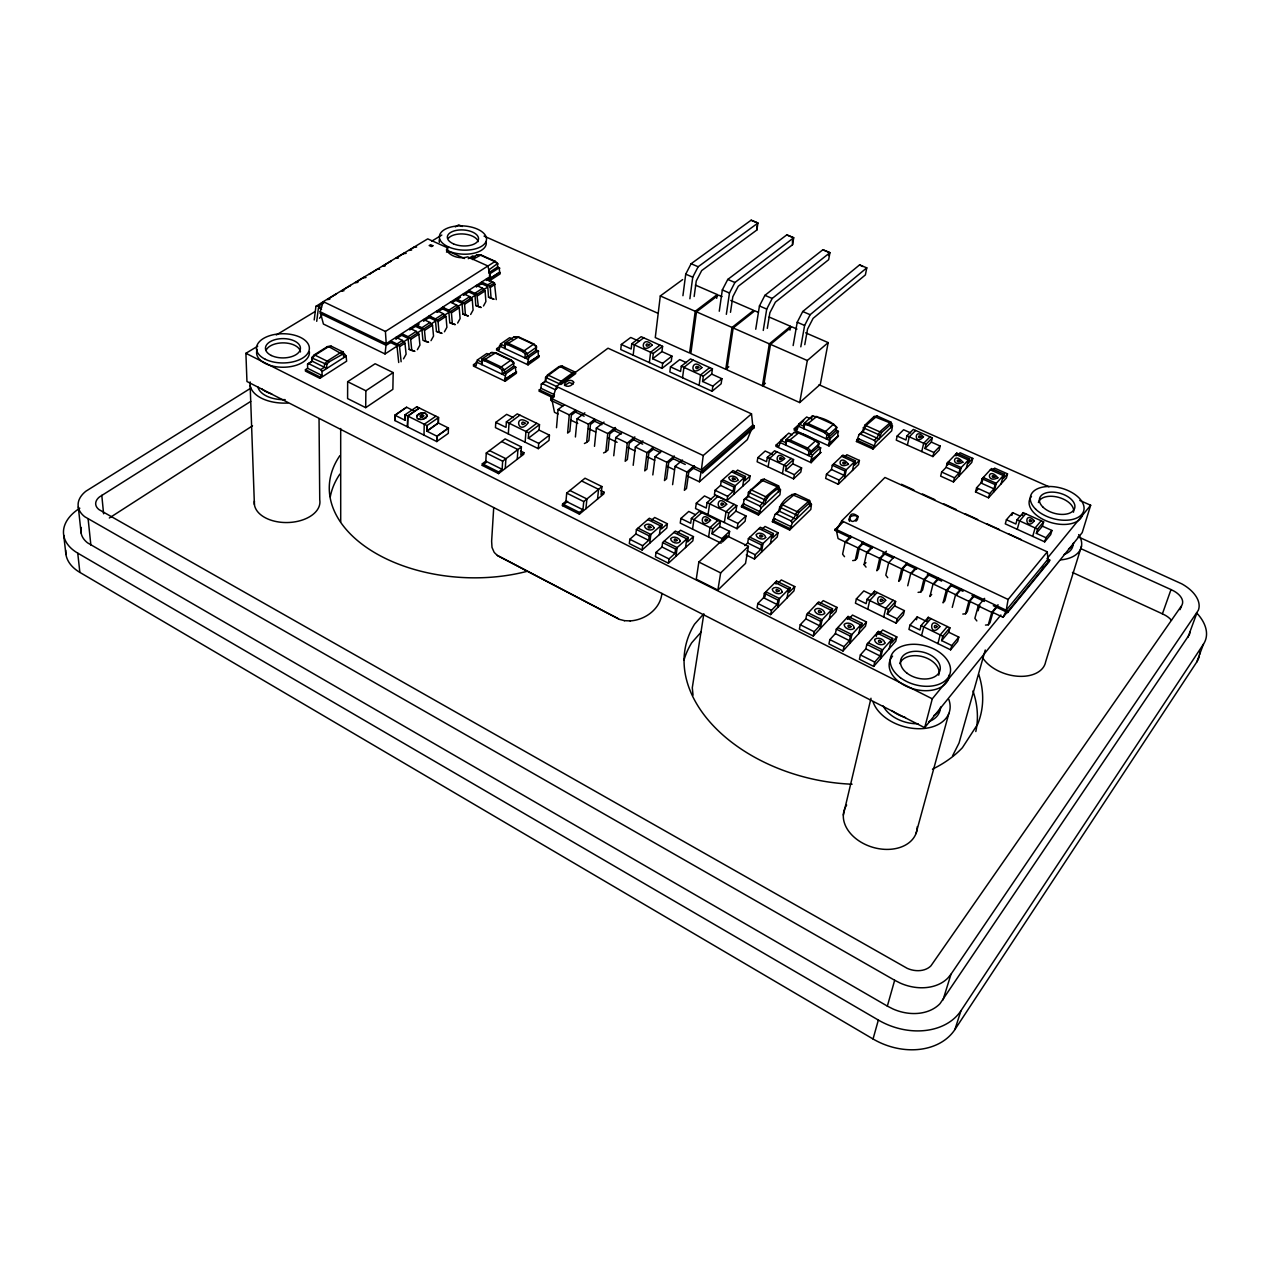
<?xml version="1.0" encoding="UTF-8"?>
<svg xmlns="http://www.w3.org/2000/svg" width="1270" height="1270" viewBox="0 0 1270 1270"><rect width="100%" height="100%" fill="white"/><g stroke="black" fill="none" stroke-linecap="round" stroke-linejoin="round"><path stroke-width="1.5" d="M343.741 357.616L343.408 352.139L331.359 346.234L329.533 346.377M343.392 355.171L344.821 354.266L346.123 356.108L346.631 361.188L319.897 378.333L305.451 371.11L305.435 369.681L307.61 368.3L307.562 364.045L312.134 361.172L326.771 368.459L326.739 364.411L328.866 361.998L343.741 353.584M347.647 381.698L347.599 398.574L365.697 407.654L392.859 389.35L393.192 372.586L375.126 363.744L347.647 381.698L365.871 390.763L393.192 372.586M365.697 407.654L365.871 390.763M395.97 338.995L396.002 337.328L402.399 340.408L404.971 343.17L406.098 354.187L403.527 358.823M437.086 436.277L426.752 431.117L438.245 422.958L448.532 428.053L437.086 436.277L436.88 441.595L394.811 420.497L394.922 415.211L406.527 407.21L413.322 410.575M394.954 420.576L395.065 415.274L406.67 407.273M394.922 415.211L405.098 420.291L405.098 414.719L416.814 406.749M405.098 420.291L405.241 414.782M407.416 426.815L407.702 416.02L419.275 407.972M409.877 329.994L409.924 328.343L416.29 331.375L418.862 334.105L419.925 345.075L417.385 349.679M407.559 426.895L407.845 416.084L419.417 408.035M423.593 321.135L423.64 319.484L429.974 322.485L432.514 325.199L433.53 336.106L431.006 340.662M424.005 435.134L424.228 424.259L435.88 416.195M438.245 422.958L438.452 417.465L438.372 423.021L426.895 431.197L426.942 425.609L438.594 417.528L416.687 406.686M426.895 431.197L427.085 425.688L405.098 414.719M437.07 312.404L437.134 310.769L443.452 313.722L445.976 316.42L446.913 327.279L444.436 331.787M463.423 295.354L463.502 293.735L469.757 296.624L472.25 299.276L473.091 310.023L470.662 314.468M468.725 291.925L468.805 290.322L476.806 294.402L478.361 306.562L475.805 305.53L474.964 294.799L468.725 291.925L463.852 295.084M476.314 287.036L476.393 285.417L482.616 288.258L485.092 290.894L485.886 301.593L483.489 305.991M476.742 362.426L473.519 364.665L473.44 366.077L505.19 381.254L516.366 373.253L516.461 371.84L504.65 379.524L516.461 371.84M489.728 354.87L486.807 353.489L477.345 360.013L476.044 365.871L473.519 364.665M482.013 360.569L484.584 360.728L499.808 367.967L502.285 370.205L502.031 374.19L504.269 372.84L504.46 369.84L501.348 366.998L485.156 359.315L481.901 359.124L481.79 364.553L481.901 359.124L491.363 352.568L493.109 352.6M486.41 280.495L486.505 278.892L494.443 282.908L496.237 299.609M499.634 272.272L489.14 279.067L499.634 272.272L499.158 267.811L490.363 273.463L488.775 272.748L488.934 269.859L497.634 263.477L495.252 261.334L481.028 254.952L472.535 259.54M489.728 279.337L489.648 280.702L500.142 273.891L500.221 272.542M489.093 281.241L490.363 276.384L487.902 265.986L467.646 256.858C460.486 259.191 450.263 256.746 446.405 249.968L447.596 247.825L427.736 238.871L323.263 301.641L320.167 311.769L323.421 324.041L385.032 353.949L398.145 345.408M523.875 452.644L523.748 454.247L498.57 473.599L482.251 465.407L482.346 463.788L485.807 461.169L486.283 453.041L505.127 438.912L521.399 446.913L520.811 454.993L523.875 452.644L520.636 451.041M497.634 263.477L497.427 267.144L488.775 272.748M501.38 345.392L496.665 348.663L496.57 350.06L528.066 364.887L538.94 357.124L539.051 355.727L527.542 363.188L539.051 355.727M512.588 339.042L509.683 337.693L500.475 344.043L499.158 349.837L496.665 348.663M513.477 417.655L506.666 414.353L495.776 422.37L495.459 427.625L538.289 448.643L549.005 440.388L549.434 435.134L539.067 430.086L528.304 438.277L538.718 443.373L549.434 435.134M493.712 507.619L491.633 541.211L491.998 547.386L494.03 552.053M505.158 344.535L507.714 344.678L522.827 351.742L525.256 353.949L524.97 357.918L527.193 356.568L527.415 353.6L524.319 350.806L508.27 343.281L505.031 343.122L504.904 348.488L505.031 343.122L514.239 336.756L515.938 336.788M498.57 473.599L498.665 471.964L502.126 469.328L502.65 461.2L521.399 446.913M504.65 379.524L506 373.65L515.366 366.982L515.826 371.538M505.19 381.254L505.285 379.825M539.067 430.086L539.496 424.64L517.255 413.877L506.381 421.91L506.016 427.371L495.776 422.37M505.269 468.455L505.92 458.708L489.569 450.596M508.317 433.943L509.048 423.212L519.906 415.147M506 373.65L504.269 372.84L513.651 366.189L513.731 362.331L511.143 359.997L495.792 352.742L491.363 352.568M517.239 459.248L517.938 449.548L501.65 441.531M527.542 363.188L528.892 357.378L538.004 350.901L538.417 355.425M528.066 364.887L528.177 363.49M525.145 442.198L525.939 431.451L536.734 423.307M528.304 438.277L528.717 432.816L539.496 424.64M538.734 351.282L536.115 350.06L536.385 346.297L533.844 343.995L518.62 336.915L514.239 336.756M528.892 357.378L527.193 356.568L536.321 350.107L536.385 346.297M552.371 398.939L556.689 386.239L608.012 348.202L751.507 413.861L703.231 455.533L545.274 381.19L541.306 384.096L540.972 388.287L538.972 391.096L552.498 397.526M538.289 448.643L538.718 443.373M545.274 381.19L545.576 377.396L547.608 374.872L558.879 366.649L562.499 366.204L575.183 372.126L575.707 373.57L560.975 384.508L545.576 377.396M553.99 395.891L550.862 398.224L550.688 400.256L562.848 406.051M556.514 427.704L558.07 409.511L564.293 404.812M575.469 410.131L569.278 414.877L567.626 433.07L569.849 431.34L571.325 415.195L576.04 411.591M604.044 492.189L603.869 493.808L579.422 514.159L562.435 505.635L562.578 504L565.96 501.253L566.706 493.093L585.01 478.219L601.932 486.553L601.059 494.665L604.044 492.189L600.662 490.522M575.405 436.975L577.12 418.767L584.835 412.814M579.422 514.159L579.58 512.524L582.93 509.73L583.755 501.586L601.932 486.553M584.422 443.516L586.629 442.389L588.439 424.18L594.582 419.386M585.914 508.746L586.915 498.967L569.897 490.506M594.487 446.326L596.344 428.101L604.012 422.084M597.551 499.062L598.567 489.331L581.628 480.965M603.567 452.93L605.822 451.803L607.758 433.562L615.394 427.498M638.921 341.17L630.73 337.455L621.316 344.472L620.76 349.552L662.035 368.395L671.274 361.172L671.925 356.108L661.94 351.584L652.653 358.743L662.67 363.315L671.925 356.108M613.743 455.771L615.76 437.531L621.84 432.657M661.94 351.584L662.591 346.329L641.175 336.677L631.777 343.71L631.19 348.98L621.316 344.472M633.174 355.219L634.349 344.868L643.731 337.82M634.841 436.912L627.285 443.055L625.189 461.296L627.364 459.518L629.237 443.325L633.825 439.579M633.19 465.312L635.349 447.056L642.89 440.881M649.367 362.617L650.621 352.266L659.94 345.138M667.385 523.748L661.511 528.955L662.099 524.542L649.351 518.239L636.429 529.526L635.873 533.956L629.825 539.274L629.317 543.56L642.112 549.989L666.813 528.003L667.385 523.748L654.685 517.477L651.732 520.065M652.653 358.743L653.288 353.473L662.591 346.329M682.657 279.59L660.305 295.958L655.272 337.582L689.594 353.028L695.23 311.293L717.232 294.561L695.389 285.099M652.986 447.643L646.986 452.628L644.731 470.884L646.89 469.075L648.891 452.866L653.463 449.088M662.035 368.395L662.67 363.315M314.214 319.945L315.928 306.403L316.69 305.689L321.516 307.61M642.112 549.989L642.652 545.703L648.684 540.353L649.256 535.908L662.099 524.542M652.812 474.932L655.13 456.66L661.098 451.66M316.722 321.31L318.452 307.769L321.532 309.261M686.419 362.664L679.704 359.616L670.481 366.855L669.83 371.951L712.105 391.255L721.138 383.794L721.9 378.714L711.676 374.094L702.58 381.476L712.851 386.144L721.9 378.714M703.231 455.533L701.373 469.948L752.713 425.18L751.507 413.861M649.732 543.211L650.843 534.495L638.032 528.114M682.927 295.704L685.721 274.145L691.118 263.731L751.126 220.202L757.952 223.028L756.872 229.997L701.691 270.573L696.246 280.988L694.166 296.497M674.306 455.993L666.861 462.28L664.464 480.568L666.591 478.726L668.75 462.518L673.275 458.676M693.452 536.607L687.641 541.909L688.292 537.48L675.37 531.098L662.591 542.576L662.003 547.005L656.019 552.402L655.447 556.689L668.417 563.213L692.833 540.861L693.452 536.607L680.593 530.257L677.672 532.892M689.88 298.752L692.737 277.177L698.151 266.748L757.952 223.028L751.126 220.202M711.676 374.094L712.438 368.824L690.499 358.918L681.292 366.189L680.593 371.459L670.481 366.855M659.416 534.575L660.575 525.891L647.811 519.573M682.53 377.746L683.927 367.379L693.102 360.108M385.032 353.949L386.223 343.646L385.413 331.454L323.263 301.641M672.608 484.648L675.084 466.36L682.498 460.042M722.011 296.624L718.487 295.1L696.484 311.849L690.832 353.584L725.757 369.3L728.805 366.792M668.417 563.213L669.004 558.927L674.957 553.482L675.577 549.037L688.292 537.48M694.309 465.661L686.943 472.043L684.371 490.331L686.498 488.474L688.784 472.25L694.769 467.074M699.135 385.318L700.58 374.952L709.708 367.586M695.277 514.604L688.769 511.429L680.895 518.462L680.244 523.081L721.154 543.195M675.942 556.323L677.164 547.592L664.194 541.131M702.58 381.476L703.326 376.19L712.438 368.824M716.693 298.323L717.232 294.561M719.264 311.229L722.328 289.941L727.773 279.432L786.765 234.887L793.718 237.76L792.543 244.745L738.267 286.258L732.806 296.767L730.488 312.309M685.514 547.561L686.784 538.861L673.846 532.463M719.725 526.526L729.615 531.352L721.884 538.559L711.946 533.686L719.725 526.526L720.471 521.732L699.23 511.397L691.372 518.462L690.674 523.256L680.895 518.462M712.105 391.255L712.851 386.144M692.547 529.13L693.912 519.7L701.77 512.635M711.073 499.126L704.469 495.951L696.309 503.222L695.531 508.524L737.076 528.717L745.077 521.24L745.966 515.953L735.901 511.111L727.853 518.525L737.949 523.431L745.966 515.953M692.356 467.836L702.691 472.773L702.993 470.71L754.285 425.91L752.713 425.18M726.345 314.325L729.472 293.021L734.917 282.496L793.718 237.76L786.765 234.887M725.757 369.3L732.028 327.454L753.666 310.34L730.806 300.434M758.38 312.372L754.809 310.832L733.171 327.962L726.885 369.808L762.397 385.778L765.413 383.222M735.901 511.111L736.79 505.635L715.216 495.252L707.072 502.571L706.247 508.048L696.309 503.222M698.849 562.023L696.262 579.199L717.883 590.09L745.506 563.42L748.411 546.37L726.9 535.845L698.849 562.023L720.646 572.897L748.411 546.37M708.025 514.588L709.66 503.809L717.788 496.491M750.094 475.996L744.76 480.838L745.474 476.488L732.965 470.583L721.233 481.028L720.55 485.394L715.058 490.299L714.423 494.506L726.98 500.555L749.395 480.171L750.094 475.996L737.632 470.106L734.949 472.519M708.596 537.019L710.041 527.59L717.836 520.446M711.946 533.686L712.692 528.892L720.471 521.732M703.85 613.775L692.293 687.737L693.039 695.166M726.98 500.555L727.646 496.332L733.107 491.379L733.806 487.029L745.474 476.488M721.392 541.639L721.884 538.559M724.329 522.526L726.043 511.731L734.108 504.349M755.745 329.232L759.444 305.959L764.921 295.338L822.865 249.761L829.929 252.682L828.659 259.699L775.367 302.165L769.858 312.785L767.302 328.358M727.853 518.525L728.742 513.032L736.79 505.635M717.883 590.09L720.646 572.897M733.885 494.268L735.266 485.727L722.693 479.727M729.615 531.352L728.869 535.972L722.439 541.988M763.254 330.438L766.715 309.086L772.192 298.45L829.929 252.682L822.865 249.761M742.68 486.267L744.077 477.742L731.568 471.821M737.076 528.717L737.949 523.431M702.691 472.773L753.951 427.926L754.285 425.91M778.018 488.902L779.161 487.839L780.478 489.76L779.923 494.792L758.412 515.001L741.394 506.825L743.394 503.761L744.093 499.507L747.792 496.11L748.443 492.252L762.508 479.346L764.397 479.203L778.558 485.87L778.573 491.553L778.558 485.87L765.731 496.697L762.81 503.111L759.778 505.952L745.506 499.126L744.093 499.507M762.397 385.778L769.334 343.852L790.591 326.327L769.128 317.024M796.957 329.073L791.75 326.819L770.509 344.36L763.556 386.302L799.703 402.558L820.341 384.286L828.167 342.598L805.625 332.835M772.16 454.247L765.191 451.025L757.841 457.629L757.142 461.772L793.607 478.853L800.814 472.091L801.592 467.931L792.782 463.836L785.527 470.551L794.369 474.694L801.592 467.931M744.855 545.64L747.649 542.973L748.411 538.575L760.333 527.256L773.382 533.559L772.589 537.94L778.018 532.717L765.016 526.447L762.302 529.034M686.864 475.79L699.389 481.79L701.072 471.995M792.782 463.836L793.559 459.55L774.636 450.771L767.318 457.39L766.572 461.693L757.841 457.629M789.94 330.105L790.591 326.327M758.412 515.001L761.111 507.889L780.478 489.76M768.112 466.916L769.572 458.454L776.907 451.818M746.268 554.974L754.459 559.006L755.206 554.752L760.762 549.386L761.524 544.973L773.382 533.559M779.288 487.521C773.843 491.76 765.35 496.427 764.921 504.317L747.792 496.11M793.147 345.567L797.227 322.247L802.735 311.531L859.584 264.89L866.775 267.859L865.394 274.891L813.102 318.357L807.561 329.073L804.767 344.678M785.749 436.372L776.192 444.976L775.954 446.389L811.165 462.677L820.817 452.469L810.72 460.931L820.817 452.469M1047.274 551.847L1008.11 599.472L1006.237 610.267L1047.94 559.229L1047.274 551.847L884.936 477.472L841.74 520.811L836.819 529.733M792.226 434.832L788.749 433.149L780.764 440.357L778.986 446.262L776.192 444.976M761.476 552.212L763 543.544L749.887 537.162M800.814 346.837L804.624 325.438L810.133 314.706L866.775 267.859L865.822 267.764M786.543 441.182L785.844 445.151L786.178 439.611L794.163 432.403C803.053 432.514 811.689 437.864 818.706 442.849L818.515 446.786L808.276 455.501L809.038 451.533L806.418 449.199L789.511 441.42L786.543 441.182L786.178 439.611L789.94 439.912L807.895 448.167L811.212 451.12L810.641 454.12L812.546 454.993L820.404 447.659L820.102 452.136M794.782 586.597L789.257 592.233L790.099 587.788L776.542 581.088L764.35 593.28L763.54 597.741L757.825 603.472L757.063 607.774L770.668 614.616L793.956 590.867L794.782 586.597L781.304 579.945L778.51 582.739M810.133 502.46L811.451 504.396L810.816 509.429L789.638 530.019L772.366 521.716L775.129 514.366L778.764 510.905C780.082 503.222 787.733 495.316 795.226 493.728L809.593 500.507L809.577 506.206M782.431 473.615L783.939 465.153L791.21 458.454M770.43 543.544L771.969 534.908L758.92 528.59M785.527 470.551L786.305 466.249L793.559 459.55M795.449 428.8L803.672 420.211L794.369 428.593L794.115 429.99L829.008 445.929L838.422 435.975L828.58 444.214L838.422 435.975M799.703 402.558L807.307 360.521L828.167 342.598M764.921 597.011L765.873 591.772L779.494 598.551L777.859 607.298M778.018 532.717L777.24 536.94L754.459 559.006M828.548 255.54L829.072 252.619M810.117 418.656L806.704 416.989L798.925 424.005L797.147 429.863L794.369 428.593M793.607 478.853L794.369 474.694M804.688 424.767L807.625 424.99L824.389 432.594L826.96 434.896L826.199 438.848L828.532 437.467L829.104 434.499L825.833 431.594L808.037 423.513L804.307 423.228L803.958 428.704L804.307 423.228L812.07 416.211L813.737 416.211M776.002 584.057L776.542 581.088M770.668 614.616L771.461 610.314L777.145 604.536L777.986 600.091L790.099 587.788M789.638 530.019L792.385 522.875L811.451 504.396M811.53 419.179L812.07 416.211C820.69 417.02 831.04 420.814 836.771 427.371L836.2 430.339L828.532 437.467L830.421 438.325L838.073 431.181L837.724 435.658M810.355 502.174L798.782 512.493L796.131 519.224L778.764 510.905M810.72 460.931L812.546 454.993M811.165 462.677L811.435 461.264M787.003 597.98L788.654 589.248L775.097 582.549M828.58 444.214L830.421 438.325M829.008 445.929L829.294 444.532M859.409 460.439L854.583 465.122L855.472 460.851L842.899 455.089L832.31 465.217L831.453 469.503L826.484 474.266L825.659 478.409L838.295 484.267L858.552 464.566L859.409 460.439L846.899 454.723L844.471 457.041M836.978 607.409L831.564 613.188L832.501 608.743L818.674 601.917L806.736 614.41L805.847 618.871L800.243 624.745L799.386 629.063L813.276 636.032L836.073 611.695L836.978 607.409L823.23 600.631L820.499 603.488M661.892 593.408C660.4 608.997 645.001 620.109 630.111 620.903M838.295 484.267L839.137 480.123L844.074 475.329L844.947 471.043L855.472 460.851M844.534 478.203L846.264 469.773L833.628 463.947M850.789 537.893L834.819 530.304L842.105 521.906M813.276 636.032L814.149 631.73L819.721 625.808L820.642 621.347L832.501 608.743M891.238 424.085L892.461 425.91L891.683 430.832L872.982 449.008L856.44 441.515L859.123 434.531L862.33 431.483L864.918 425.148L874.03 416.512L877.125 415.973L890.889 422.1L891.667 423.608L890.81 427.514M852.487 470.471L854.234 462.058L841.645 456.295M820.309 628.523L822.119 619.776L808.228 612.854M850.694 536.194L845.201 541.798L842.597 554.18L844.518 556.689M829.246 618.966L831.088 610.235L817.261 603.393M850.281 537.654L850.567 536.273M866.442 621.951L861.092 627.809L862.108 623.364L848.09 616.442L836.327 629.158L835.374 633.619L829.85 639.604L828.929 643.906L843.01 650.986L865.457 626.221L866.442 621.951L852.487 615.061L849.805 617.982M872.982 449.008L875.633 442.23L892.461 425.91M891.667 423.608L881.507 432.61L878.951 439.007L862.33 431.483M852.678 560.61L855.25 560.26L857.933 547.878L863.378 542.211M423.862 415.941L421.354 417.354M847.439 619.411L848.09 616.442M843.01 650.986L843.963 646.684L849.44 640.651L850.424 636.191L862.108 623.364M871.903 594.836L863.822 590.915L856.377 598.9L855.44 603.171L896.096 623.11L903.367 614.902L904.399 610.648L894.572 605.869L887.254 614.013L897.128 618.839L904.399 610.648M866.029 567.118L864.092 564.61L866.823 552.228L872.252 546.544M849.932 643.35L851.884 634.587L837.787 627.57M910.606 432.864L903.621 429.752L897.176 436.07L896.271 440.134L932.894 456.565L939.197 450.104L940.165 446.024L931.323 442.087L924.989 448.5L933.863 452.485L940.165 446.024M858.742 633.635L860.711 624.888L846.693 617.966M894.572 605.869L895.62 601.456L874.522 591.217L867.108 599.25L866.108 603.663L856.377 598.9M931.323 442.087L932.323 437.88L913.321 429.435L906.907 435.769L905.954 439.992L897.176 436.07M867.743 609.203L869.712 600.519L877.11 592.471M886.412 551.196L879.681 558.356L876.871 570.754L878.729 568.769L881.221 557.768L885.238 553.498M907.367 445.119L909.256 436.817L915.67 430.466M873.855 594.154L874.522 591.217M896.81 636.937L891.572 642.906L892.635 638.461L878.427 631.444L866.854 644.382L865.822 648.843L860.393 654.923L859.425 659.241L873.697 666.417L895.779 641.207L896.81 636.937L882.682 629.952L879.507 633.508M876.236 636.476L877.046 632.968L891.27 640.016L889.175 648.748M877.729 634.397L878.427 631.444M921.75 451.564L923.687 443.262L930.037 436.864M883.714 617.029L885.746 608.346L893.08 600.218M873.697 666.417L874.712 662.099L880.094 655.971L881.158 651.51L892.635 638.461M924.989 448.5L925.973 444.278L932.323 437.88M887.254 614.013L888.301 609.584L895.62 601.456M843.328 815.054L870.998 698.246M906.971 563.15L901.652 568.944L898.715 581.342L900.541 579.342L903.16 568.341L907.113 564.007M880.507 658.638L882.587 649.875L868.299 642.763M932.894 456.565L933.863 452.485M896.096 623.11L897.128 618.839M907.732 585.788L910.733 573.389L916.019 567.563M972.772 458.406L968.423 463.026L969.502 458.803L956.754 453.12L947.182 463.106L946.134 467.344L941.657 472.027L940.657 476.139L953.468 481.933L971.74 462.486L972.772 458.406L960.088 452.755L957.897 455.057M947.547 465.185L948.372 461.851L961.184 467.598L959.088 475.933M927.148 621.713L917.21 616.887L909.987 625.126L908.939 629.396L950.611 649.827L957.659 641.382L958.802 637.111L948.722 632.222L941.641 640.604L951.754 645.557L958.802 637.111M918.083 592.36L920.766 592.042L923.846 579.644L929.1 573.77M956.056 455.93L956.754 453.12M916.511 619.728L917.21 616.887M953.468 481.933L954.484 477.822L958.945 473.107L960.009 468.852L969.502 458.803M948.722 632.222L949.896 627.793L928.259 617.299L921.067 625.586L919.956 630.015L909.987 625.126M921.56 635.587L923.75 626.888L930.926 618.585M927.513 620.236L928.259 617.299M966.264 468.312L968.375 459.994L955.611 454.311M1007.523 473.869L1006.427 477.949L988.536 497.792L975.519 491.903L976.582 487.791L980.98 483.013L982.091 478.758L991.457 468.567L1004.411 474.345L1003.268 478.568L1007.523 473.869L994.632 468.138L992.489 470.471M937.911 643.604L940.181 634.905L947.293 626.539M981.948 482.505L983.25 477.488L996.283 483.33L994.045 491.68M941.641 640.604L942.8 636.191L949.896 627.793M952.262 607.378L955.516 594.963L960.676 588.994M257.731 346.17L245.904 353.298L246.951 381.508L924.671 727.694L932.291 698.817L1000.887 614.997M988.536 497.792L989.632 493.681L993.981 488.855L995.124 484.6L1004.411 474.345M950.611 649.827L951.754 645.557M962.803 614.061L965.565 613.775L968.899 601.361L974.011 595.328M1001.062 483.886L1003.3 475.567L990.346 469.789M915.987 833.612L948.88 713.375M984.615 598.361L978.265 605.933L974.868 618.347L976.836 620.919M978.122 610.743L979.63 605.234M1020.429 516.207L1012.603 512.651L1006.427 519.732L1005.284 523.859L1044.702 541.846L1050.703 534.591L1051.925 530.463L1042.416 526.161L1036.352 533.352L1045.909 537.702L1051.925 530.463M807.625 424.99L808.037 423.513L816.816 416.433M1011.841 515.398L1012.603 512.651M1042.416 526.161L1043.654 521.875L1023.207 512.635L1017.064 519.732L1015.857 524.018L1006.427 519.732M789.511 441.42L789.94 439.912L798.957 432.641M985.488 625.078L988.298 624.808L991.775 612.378L998.061 604.758M65.722 550.307A51.435 31.607 -5.5 0 0 79.867 572.389L873.046 1038.987L878.348 1020.064A62.151 47.657 21.7 0 0 960.961 1010.729L1203.484 644.112A50.752 30.226 19 0 0 1196.594 612.854M1017.222 529.304L1019.588 520.89L1025.731 513.778M1022.398 515.493L1023.207 512.635M985.266 649.986L959.025 743.077L952.532 755.904M1190.053 632.063A33.909 20.193 18.9 0 1 1189.355 634.635L940.022 1003.633A41.386 31.734 21.7 0 1 892.842 1008.904L887.349 1006.094L894.667 980.265L84.82 516.779A34.893 20.844 -4.9 0 1 85.9 491.204L250.857 388.112M993.299 605.695L1007.681 612.537L1008.078 611.14L835.104 528.923M1032.7 536.369L1035.129 527.939L1041.194 520.764M1036.352 533.352L1037.59 529.066L1043.654 521.875M1044.702 541.846L1045.909 537.702M1007.681 612.537L1049.322 561.419L1049.734 560.054L1047.94 559.229M1079.802 500.428L1090.66 505.254L1082.215 532.606L924.671 727.694M1081.5 546.116L1045.639 661.845A34.147 21.622 16.9 0 1 1018 676.259A34.147 21.622 16.9 0 1 982.567 657.654M943.023 999.887L951.024 974.169L1198.309 610.314A34.274 20.066 18.7 0 0 1181.687 583.803L1078.071 536.765M873.046 1038.987A61.563 47.657 22.2 0 0 954.897 1029.557L960.961 1010.729M1171.48 620.363A17.066 10.16 18.9 0 0 1165.32 615.315L1162.415 613.839L1171.003 589.582L1080.786 548.608M1180.005 609.648L1182.227 604.425A17.24 10.097 18.7 0 0 1173.94 591.058L1171.003 589.582M487.902 284.496L486.712 287.734L483.425 289.877M1187.942 637.286L1196.911 612.966M954.897 1029.557L1196.737 662.035L1203.484 644.112M833.691 424.053L824.389 432.594M507.714 344.678L508.27 343.281L518.62 336.915M484.584 360.728L485.156 359.315L495.792 352.742M751.649 428.99L747.3 439.69L699.389 481.79M815.975 440.42L806.418 449.199M857.393 519.668C859.615 514.175 849.773 514.525 848.963 519.017M992.394 612.203L1003.03 617.283L1005.84 611.664M416.687 416.163L418.989 413.845M457.644 323.056L460.105 318.579L459.216 307.784L456.708 305.102L450.421 302.181M489.347 275.225L490.363 273.463M1042.067 569.389L1043.892 566.468M420.306 415.798L420.291 416.989M1181.259 606.187L930.926 965.851A20.892 15.796 21.2 0 1 907.272 968.375L99.06 509.635A17.383 10.382 -4.9 0 1 99.489 496.919L250.762 401.383M564.531 385.493L569.246 382.572L573.405 383.842M319.5 318.278L321.659 315.484M558.768 384.286L561.229 381.238L573.008 372.523L575.183 372.126M951.024 974.169L947.991 977.9A41.91 31.718 21.2 0 1 900.24 983.091L894.667 980.265M1003.03 617.283L1049.734 560.054M1047.02 558.594L1090.66 505.254M988.298 624.808L990.028 622.681L993.124 611.664L996.871 607.123M965.565 613.775L967.311 611.68L970.296 600.662L974.09 596.186M956.929 594.297L960.771 589.851M951.436 584.502L946.261 590.439L943.054 602.853L944.832 600.789L947.69 589.788L951.547 585.359M701.294 631.889L691.69 642.795A150.273 101.886 13.3 0 0 683.99 660.082M931.688 594.487L929.894 596.535L933.021 584.121L938.244 578.215M934.466 583.47L938.355 579.072M312.134 361.172L312.087 357.315L314.325 354.806L327.311 346.662L331.359 346.234M702.977 614.712L694.531 624.205A151.511 101.552 13.2 0 0 852.091 784.209M920.766 592.042L922.576 590.01L925.306 579.009L929.227 574.627M912.225 572.754L916.162 568.42M975.519 491.903L977.741 489.474M894.032 556.99L888.667 562.753L885.809 575.151L887.746 577.675M864.092 564.61L865.965 562.642M868.394 551.656L872.426 547.418M855.25 560.26L857.123 558.308L859.504 547.306L863.568 543.1M846.804 541.258L850.9 537.067M834.819 530.304L843.216 521.875M446.5 252.127L447.786 250.968L464.487 258.508M775.129 514.366L776.557 513.985L791.035 520.906L794.036 518.017L796.989 511.572L809.593 500.507M859.123 434.531L860.52 434.118L874.379 440.372L877.014 437.832L879.824 431.752L890.889 422.1M772.366 521.716L775.224 519.001M856.44 441.515L859.139 438.944M776.557 513.985L779.574 511.127L782.526 504.682L795.226 493.728M860.52 434.118L863.171 431.594L865.965 425.529L877.125 415.973M321.485 303.07L323.977 302.784M335.709 294.529L336.486 293.799L327.342 299.561L329.835 299.26M349.726 286.099L350.504 285.385L341.487 291.052L343.979 290.751M533.844 343.995L522.827 351.742M363.522 277.812L366.014 277.495M369.887 273.733L369.11 274.447L377.888 268.923L379.603 269.319M511.143 359.997L499.808 367.967M741.394 506.825L744.283 504.158M390.509 261.588L391.271 260.874L382.619 266.335L385.112 266.001M745.506 499.126L748.554 496.316L749.062 493.268L751.475 489.918L764.397 479.203M403.685 253.667L406.178 253.333M414.131 247.38L416.623 247.047M420.624 415.512L420.608 417.195M855.869 521.208L856.758 520.494M562.435 505.635L567.674 501.348M605.822 451.803L608.012 450.04L609.743 433.864L615.934 428.927M586.629 442.389L588.851 440.642L590.455 424.482L595.122 420.83M482.251 465.407L486.283 462.344M557.419 388.096L555.244 389.715L542.481 383.667L541.306 384.096M542.481 383.667L545.767 381.254L546.005 378.254L548.465 375.221L560.308 366.57L573.992 373.888M495.252 261.334L487.505 266.303M401.13 361.744L399.558 346.694L404.971 343.17M410.686 339.439L408.114 336.693L401.733 333.629L401.685 335.296L408.067 338.344L409.178 349.329L414.893 351.33L411.782 350.441L410.686 339.439L418.862 334.105M425.974 341.201L428.561 342.281L425.514 341.392L424.482 330.438L432.514 325.199M438.055 321.58L435.515 318.881L429.181 315.897L429.133 317.548L435.451 320.516L436.451 331.406L439.039 332.47L438.055 321.58L445.976 316.42M451.421 312.865L448.897 310.182L442.595 307.245L442.531 308.88L448.834 311.817L449.77 322.644L455.279 324.628L452.342 323.707L451.421 312.865L459.216 307.784M464.566 304.276L462.074 301.609L455.803 298.72L455.724 300.339L461.994 303.244L462.883 314.023L468.328 316.008L465.455 315.071L464.566 304.276L472.25 299.276M477.536 295.831L485.092 290.894M491.061 298.18L490.283 287.496L495.157 284.321M398.716 362.506L396.938 345.583L390.541 342.503L390.573 340.836L396.97 343.932L402.399 340.408M408.114 336.693L416.29 331.375M425.514 341.392L422.926 340.296L421.878 329.359L415.512 326.342L415.56 324.691L421.926 327.708L429.974 322.485M435.515 318.881L443.452 313.722M448.897 310.182L456.708 305.102M462.074 301.609L469.757 296.624M475.043 293.18L482.616 288.258M488.521 297.164L493.839 299.148L488.521 297.164L487.743 286.496L481.52 283.654L481.616 282.051L487.823 284.877L492.712 281.702M403.066 342.202L407.987 338.995M417.83 332.597L422.751 329.39M430.959 324.041L435.864 320.85M444.071 315.5L448.993 312.293M457.184 306.959L462.105 303.752M470.313 298.418L475.234 295.212M396.97 343.932L398.78 345.218L404.193 341.693M409.908 337.963L418.084 332.645M421.926 327.708L423.704 328.978L431.752 323.739M437.293 320.135L445.214 314.976M450.675 311.42L458.47 306.34M463.836 302.847L471.519 297.847M476.806 294.402L484.362 289.481M487.823 284.877L489.569 286.083L494.443 282.908M490.363 276.384L386.223 343.646L320.167 311.769M391.144 342.106L386.191 345.313L320.183 313.42M396.097 338.899L402.717 334.629M410.972 329.279L419.227 323.945M424.196 320.738L430.8 316.468M437.404 312.182L444.024 307.911M452.279 302.577L460.534 297.228M477.06 286.544L482.013 283.337M486.981 280.13L490.283 277.987M109.315 518.001L252.508 425.831M319.897 378.333L319.881 376.904L322.056 375.507L322.024 371.491L320.707 369.633L308.594 363.601L307.562 364.045M322.024 371.491L346.123 356.108M385.413 331.454L487.902 265.986M320.707 369.633L324.469 367.22L324.453 364.188L327.152 361.124L340.741 352.504L343.408 352.139M308.594 363.601L312.388 361.22L312.087 357.315M468.265 258.683L472.71 255.905L475.425 257.127M341.646 353.87L328.692 346.583L315.039 355.14L312.341 358.172L326.739 364.411M471.011 258.572L476.917 254.857L481.028 254.952M276.304 334.962L315.151 311.515M431.689 241.173L441.817 235.061M455.327 226.901L458.708 224.869L462.328 226.473M315.928 306.403L322.247 302.355M364.299 277.098L355.409 282.686L357.902 282.369M404.463 252.952L395.923 258.334L398.415 258M414.909 246.666L409.131 250.396L411.623 250.047M318.437 306.118L322.596 303.609M422.862 417.068L423.608 415.369M420.481 415.449L423.021 415.084M423.656 419.021L427.339 416.258L425.418 413.322M420.259 413.337L417.005 415.242L416.877 417.814M420.894 415.211L422.402 414.941M422.259 419.354L426.117 417.909L426.99 414.544M420.116 413.258L421.64 413.02M809.038 451.533L811.212 451.12L819.087 443.801L815.8 440.881L797.909 432.689L794.163 432.403M826.96 434.896L829.104 434.499L836.771 427.371L833.533 424.482L815.8 416.481M502.285 370.205L504.46 369.84L513.858 363.188L510.746 360.362L494.617 352.758M525.256 353.949L527.415 353.6L536.543 347.139L533.463 344.36L517.461 336.915M560.705 366.331L562.499 366.204M421.497 412.956L423.053 412.925M422.402 419.417L419.497 419.322M327.311 346.662L328.692 346.583M558.879 366.649L560.308 366.57M874.03 416.512L889.317 422.592L890.429 423.989M760.92 479.885L776.668 486.521L777.796 488.029M791.781 494.443L807.752 501.206L808.895 502.714M422.005 417.401L420.878 417.274M476.917 254.857L478.536 254.905M619.188 619.315L624.475 620.665M624.348 620.665L630.142 620.903M796.893 515.175L779.462 507.032M765.619 500.269L748.443 492.252M422.91 412.845L424.386 413.052M420.989 419.513L418.322 418.973M879.793 435.086L863.108 427.736M836.2 430.339L838.549 431.514M424.243 412.972L425.561 413.385M436.451 331.406L442.023 333.391L439.436 332.327M475.805 305.53L481.171 307.515L478.631 306.483M864.918 425.148L881.507 432.61M547.608 374.872L562.912 382.095M462.883 314.023L465.455 315.071M449.77 322.644L452.342 323.707M750.427 489.474L767.524 497.618M409.178 349.329L411.782 350.441M781.447 504.238L798.782 512.493M691.118 263.731L698.151 266.748M727.773 279.432L734.917 282.496M764.921 295.338L772.192 298.45M802.735 311.531L810.133 314.706M685.721 274.145L692.737 277.177M722.328 289.941L729.472 293.021M759.444 305.959L766.715 309.086M797.227 322.247L804.624 325.438M660.305 295.958L695.23 311.293M696.484 311.849L732.028 327.454M733.171 327.962L769.334 343.852M770.509 344.36L807.307 360.521M484.06 236.109L657.892 313.245M819.039 384.747L1049.004 486.775M906.907 435.769L925.973 444.278M947.182 463.106L960.009 468.852M982.091 478.758L995.124 484.6M479.917 254.905L494.871 261.604L497.745 264.208M946.134 467.344L958.945 473.107M980.98 483.013L993.981 488.855M499.158 267.811L497.586 267.097L499.872 268.24M941.657 472.027L954.484 477.822M976.582 487.791L989.632 493.681M858.266 438.658L874.792 446.135M856.726 440.118L873.284 447.611M631.777 343.71L653.288 353.473M681.292 366.189L703.326 376.19M1017.064 519.732L1037.59 529.066M798.925 424.005L803.751 426.196M797.862 425.942L829.358 440.277M901.478 484.283L913.813 489.934M922.449 493.982L934.895 499.681M943.61 503.777L956.183 509.54M964.978 513.667L977.678 519.478M986.552 523.653L999.363 529.526M1008.332 533.733L1021.27 539.655M817.975 446.643L820.912 447.977M1047.528 560.594L1049.322 561.419M1072.451 572.437L1162.415 613.839M752.38 427.196L753.951 427.926M780.764 440.357L785.654 442.611M832.31 465.217L844.947 471.043M779.685 442.309L811.466 456.978M831.453 469.503L844.074 475.329M826.484 474.266L839.137 480.123M314.325 354.806L328.866 361.998M767.318 457.39L786.305 466.249M500.475 344.043L504.841 346.091M499.396 345.916L527.828 359.251M841.74 520.811L1008.11 599.472M513.477 366.125L516.112 367.363M540.972 388.287L554.498 394.716M477.345 360.013L481.743 362.109M861.473 542.989L872.157 548.068M882.856 553.149L893.54 558.244M906.002 564.166L916.702 569.262M927.386 574.342L941.641 581.12M950.547 585.359L963.025 591.296M971.931 595.535L984.393 601.456M539.083 389.668L554.307 396.923M476.25 361.918L504.904 375.555M550.862 398.224L702.993 470.71M721.233 481.028L733.806 487.029M575.262 411.972L584.136 416.211M593.011 420.449L601.869 424.672M612.521 429.752L621.395 433.991M633.809 439.912L642.683 444.135M651.558 448.373L660.432 452.612M672.846 458.533L685.26 464.455M845.201 541.798L857.933 547.878M866.823 552.228L879.681 558.356M846.931 542.766L838.057 538.543L836.533 531.114M857.567 547.846L868.22 552.926M880.634 558.864L901.652 568.944M901.922 569.024L956.913 595.265M969.327 601.186L979.98 606.266M955.516 594.963L968.899 601.361M978.265 605.933L991.775 612.378M720.55 485.394L733.107 491.379M558.07 409.511L569.278 414.877M577.12 418.767L588.439 424.18M596.344 428.101L607.758 433.562M615.76 437.531L627.285 443.055M635.349 447.056L646.986 452.628M655.13 456.66L666.861 462.28M675.084 466.36L686.943 472.043M558.054 414.02L554.482 412.305L552.196 400.971M570.579 420.021L577.739 423.45M588.47 428.593L595.63 432.022M608.155 438.039L617.093 442.325M627.824 447.469L634.984 450.898M647.51 456.914L654.669 460.343M667.194 466.344L674.338 469.773M715.058 490.299L727.646 496.332M743.394 503.761L760.412 511.921M774.367 518.62L791.623 526.907M741.632 505.381L758.666 513.556M772.62 520.271L789.908 528.574M707.072 502.571L728.742 513.032M748.411 538.575L761.524 544.973M506.381 421.91L528.717 432.816M867.108 599.25L888.301 609.584M921.067 625.586L942.8 636.191M747.649 542.973L760.762 549.386M691.372 518.462L712.692 528.892M746.982 550.72L755.206 554.752M486.283 453.041L502.65 461.2M566.706 493.093L583.755 501.586M636.429 529.526L649.256 535.908M662.591 542.576L675.577 549.037M764.35 593.28L777.986 600.091M806.736 614.41L820.642 621.347M836.327 629.158L850.424 636.191M866.854 644.382L881.158 651.51M307.61 368.3L322.056 375.507M635.873 533.956L648.684 540.353M662.003 547.005L674.957 553.482M763.54 597.741L777.145 604.536M805.847 618.871L819.721 625.808M835.374 633.619L849.44 640.651M865.822 648.843L880.094 655.971M305.435 369.681L319.881 376.904M485.807 461.169L502.126 469.328M565.96 501.253L582.93 509.73M482.346 463.788L498.665 471.964M562.578 504L579.58 512.524M629.825 539.274L642.652 545.703M656.019 552.402L669.004 558.927M757.825 603.472L771.461 610.314M800.243 624.745L814.149 631.73M829.85 639.604L843.963 646.684M860.393 654.923L874.712 662.099M245.904 353.298L932.291 698.817M859.584 264.89L862.838 266.525M497.38 555.403L618.696 618.95L497.57 555.673L494.474 552.688M417.37 418.433L418.449 419.052M81.359 527.494A34.512 20.955 -5.2 0 0 87.582 542.861L887.349 1006.094M79.804 508.222A51.848 31.48 -5.2 0 0 77.74 553.133L878.348 1020.064M849.63 521.383L848.884 519.89M791.035 520.906L792.385 522.875M759.778 505.952L761.111 507.889M874.379 440.372L875.633 442.23M398.78 345.218L399.558 346.694M423.704 328.978L424.482 330.438M489.569 286.083L490.283 287.496M63.722 535.257L65.929 554.466M77.74 553.133L79.867 572.389M78.295 506.952L81.105 533.003M88.138 518.986L90.868 545.084M101.79 495.284L103.6 513.81M447.596 247.825L447.786 250.968M250.158 385.35L254.397 504.555M792.464 240.649L792.543 244.745M756.841 225.949L756.872 229.997M319.04 418.878L319.738 499.777A32.829 20.13 -1.3 0 1 287.385 522.542A32.829 20.13 -1.3 0 1 254.429 501.031M340.693 428.498L340.709 521.748M1199.356 655.891A50.355 30.353 19.2 0 1 1196.737 662.035M1199.817 651.875A50.355 30.353 19.2 0 1 1199.594 654.574M972.963 690.943A150.273 101.886 13.3 0 1 975.804 731.552M330.295 496.776A137.414 85.614 2.8 0 1 339.852 474.123M917.305 826.627A37.782 27.114 16.8 0 1 872.331 847.169A37.782 27.114 16.8 0 1 846.646 805.053M932.482 769.16A151.511 101.552 13.2 0 0 962.406 747.697L977.709 724.138A151.511 101.552 13.2 0 0 978.789 674.529M526.971 571.357A138.446 85.217 2.9 0 1 372.285 551.212A138.446 85.217 2.9 0 1 339.836 455.692M287.893 403.003A34.433 19.494 -0.3 0 1 250.19 381.937M948.738 699.262A39.926 26.67 15.5 0 1 920.813 728.694A39.926 26.67 15.5 0 1 872.982 701.643M1078.659 534.606A35.877 21.018 15.8 0 1 1060.656 559.88M1073.102 543.369A27.178 15.938 15.8 0 1 1064.133 554.466M941.006 706.818A30.305 20.209 15.5 0 1 934.069 715.391M905.526 717.582A30.305 20.209 15.5 0 1 891.746 710.549M940.451 707.581A30.258 20.225 15.5 0 1 928.608 721.773M918.067 723.725A30.258 20.225 15.5 0 1 883.094 705.866M1073.642 543.417A27.21 15.907 15.8 0 1 1068.578 548.894M271.701 393.89A26.162 14.78 -0.3 0 1 261.588 388.731M285.178 399.637A26.13 14.795 -0.3 0 1 257.842 386.874M486.092 241.506A23.574 12.113 3.6 0 1 474.424 253.111A23.574 12.113 3.6 0 1 448.199 250.888M439.356 242.332A23.574 12.113 3.6 0 1 439.468 239.173M448.485 238.141A15.589 8.001 3.6 0 1 464.915 234.124A15.589 8.001 3.6 0 1 478.203 241.649M309.372 351.679A26.432 14.637 -0.1 0 1 280.892 367.205A26.432 14.637 -0.1 0 1 257.223 349.44M1082.516 514.683A27.527 15.78 15.6 0 1 1048.417 521.716A27.527 15.78 15.6 0 1 1031.462 496.427M266.001 350.472A17.462 9.668 -0.1 0 1 284.432 342.9A17.462 9.668 -0.1 0 1 300.466 351.949M949.388 674.656A30.734 20.13 15.2 0 1 911.733 688.419A30.734 20.13 15.2 0 1 892.572 656.114M899.843 663.67A20.272 13.287 15.2 0 1 923.401 656.892A20.272 13.287 15.2 0 1 938.721 675.164M1038.4 502.539A18.193 10.43 15.6 0 1 1058.624 497.364A18.193 10.43 15.6 0 1 1073.483 512.191M881.602 641.794C877.649 645.049 877.3 637 881.602 641.794M680.244 540.702L680.228 541.433C677.974 544.703 670.893 542.639 670.608 538.718C672.878 535.559 678.863 537.432 680.244 540.702M698.754 367.363C695.42 371.634 694.245 363.871 698.754 367.363M528.32 422.529C517.795 437.229 513.255 411.782 528.32 422.529M654.034 527.701L654.002 528.415C651.748 531.622 644.731 529.638 644.477 525.732C646.747 522.653 652.685 524.431 654.034 527.701M851.059 626.65C847.09 629.841 846.836 621.919 851.059 626.65M436.943 436.213L436.737 441.531L448.31 433.356L448.389 427.99L436.943 436.213M845.55 463.359C841.947 465.915 841.772 459.47 845.55 463.359M821.452 611.949C817.467 615.109 817.308 607.298 821.452 611.949M649.081 344.9C645.652 349.044 644.668 341.487 649.081 344.9M1034.383 520.779C1025.398 532.162 1023.414 509.461 1034.383 520.779M779.034 590.915C775.033 593.995 775.002 586.343 779.034 590.915M858.139 516.525C848.884 531.527 845.629 506.254 858.139 516.525M762.635 536.416C758.746 539.29 758.761 532.114 762.635 536.416M735.028 479.108C731.234 481.774 731.329 475.075 735.028 479.108M939.863 626.602C929.545 639.81 928.449 613.632 939.863 626.602M524.986 423.116C521.081 427.831 520.367 419.338 524.986 423.116M677.196 540.385C673.163 543.306 673.402 536.019 677.196 540.385M923.481 436.817C914.225 447.008 913.574 426.514 923.481 436.817M885.714 600.281C875.125 613.092 874.728 587.629 885.714 600.281M651.002 527.383C646.97 530.273 647.271 523.081 651.002 527.383M1031.78 520.843C1028.43 524.367 1028.525 516.969 1031.78 520.843M710.565 520.319C699.278 531.717 699.802 508.143 710.565 520.319M937.038 626.713C933.244 630.809 933.656 622.3 937.038 626.713M726.678 504.269C715.042 516.049 715.772 491.887 726.678 504.269M784.638 458.533C774.271 469.17 775.065 447.77 784.638 458.533M882.904 600.377C879.046 604.361 879.634 596.074 882.904 600.377M920.988 436.864C917.607 440.039 918.019 433.34 920.988 436.864M573.643 382.492C572.579 385.794 566.833 387.906 564.515 384.921C564.515 381.079 571.262 378.714 573.58 381.794L573.643 382.492M701.865 367.617C688.991 379.333 690.991 355.536 701.865 367.617M997.871 477.822C985.441 484.045 987.854 465.725 997.871 477.822M707.676 520.287C703.612 523.827 704.469 516.144 707.676 520.287M723.725 504.269C719.55 507.952 720.471 500.047 723.725 504.269M962.898 462.216C950.484 468.312 953.151 450.294 962.898 462.216M782.034 458.597C778.319 461.931 779.161 454.93 782.034 458.597M884.888 642.938L884.618 643.652C881.523 646.208 875.284 643.953 874.585 640.001L874.84 639.286C877.951 636.762 884.158 639 884.888 642.938M652.145 345.138C639.08 356.505 641.652 333.359 652.145 345.138M854.297 627.777L854.027 628.475C850.963 630.952 844.756 628.809 844.106 624.856L844.375 624.157C847.455 621.697 853.63 623.84 854.297 627.777M824.659 613.077L824.373 613.759C821.341 616.172 815.165 614.124 814.562 610.187C816.8 606.536 824.151 609.076 824.659 613.077M848.455 464.312C835.549 470.535 839.2 452.152 848.455 464.312M782.193 592.01C779.955 595.551 772.652 593.153 772.223 589.169C774.494 585.645 781.748 588.026 782.193 592.01M765.683 537.448C763.476 540.734 756.539 538.559 756.063 534.765C758.301 531.511 765.191 533.67 765.683 537.448M737.949 480.076C735.774 483.076 729.202 481.139 728.71 477.536C730.901 474.551 737.441 476.472 737.949 480.076M994.918 477.107C990.457 478.917 991.965 473.011 994.918 477.107M959.993 461.502C955.532 463.28 957.104 457.47 959.993 461.502M432.864 245.745L431.483 246.586L429.197 245.554L430.594 244.713L432.864 245.745M1042.876 507.032A18.224 10.414 15.5 0 0 1073.467 510.476A18.224 10.414 15.5 0 0 1055.084 492.284A18.224 10.414 15.5 0 0 1042.876 507.032M448.627 246.967A23.622 12.097 3.6 0 0 486.331 240.649A23.622 12.097 3.6 0 0 453.85 226.409A23.622 12.097 3.6 0 0 448.627 246.967M453.469 243.856A15.605 7.985 3.6 0 0 478.409 239.712A15.605 7.985 3.6 0 0 456.994 230.267A15.605 7.985 3.6 0 0 453.469 243.856M265.382 359.315A26.479 14.621 -0.1 0 0 308.848 351.219A26.479 14.621 -0.1 0 0 274.479 334.502A26.479 14.621 -0.1 0 0 265.382 359.315M1035.621 509.127A27.575 15.764 15.5 0 0 1081.897 514.239A27.575 15.764 15.5 0 0 1053.957 486.743A27.575 15.764 15.5 0 0 1035.621 509.127M907.161 673.29A20.32 13.271 15.2 0 0 939.879 670.798A20.32 13.271 15.2 0 0 914.067 651.351A20.32 13.271 15.2 0 0 907.161 673.29M271.32 355.489A17.478 9.652 -0.1 0 0 300.069 350.187A17.478 9.652 -0.1 0 0 277.431 339.106A17.478 9.652 -0.1 0 0 271.32 355.489M900.446 677.704A30.797 20.114 15.2 0 0 949.976 673.767A30.797 20.114 15.2 0 0 910.701 644.398A30.797 20.114 15.2 0 0 900.446 677.704"/></g></svg>
